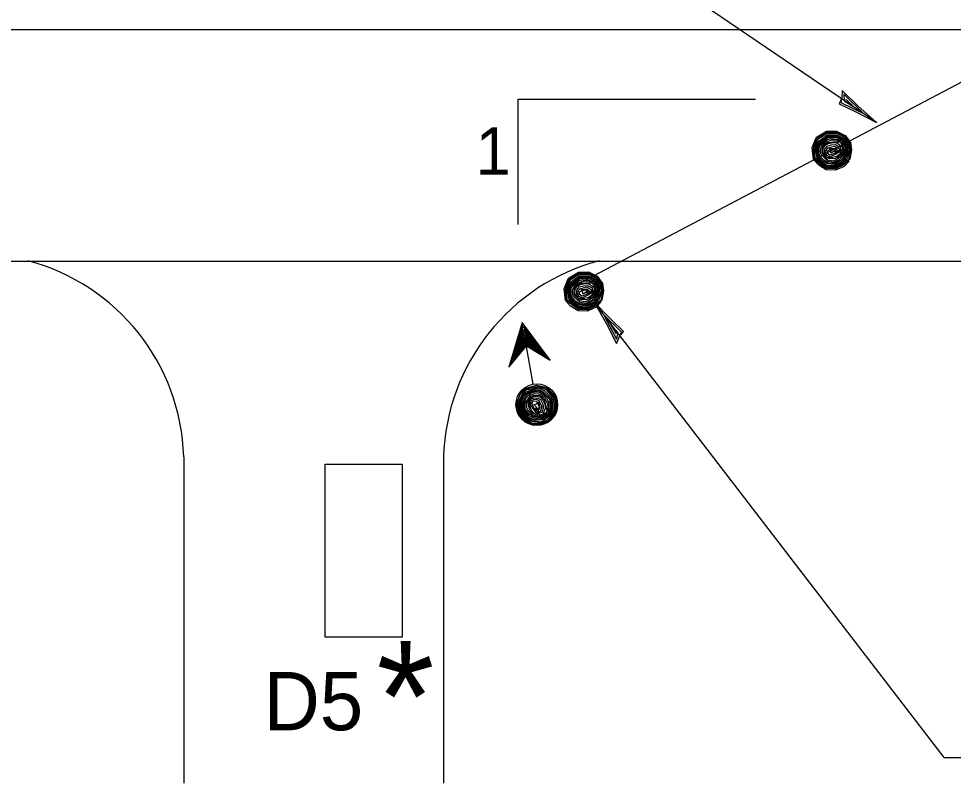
# Model space of a CAD drawing. Extents: x 52832 to 54215, y 64481 to 66497.
# Drawn here: x 53069.15 to 53104.72, y 64817.58 to 64846.68 of the extents above; entities that cross this region are included whole.
import ezdxf

# ---------------------------------------------------------------- set-up
doc = ezdxf.new("R2010")
doc.units = 0
for name, color, linetype in [('Alignment_EX_20 Baseline', 7, 'Continuous'), ('Design_EX_Roadway Dimensions', 7, 'Continuous'), ('Design_PR_EOP', 7, 'Continuous'), ('Level 16', 7, 'Continuous'), ('Stage_Construction Traffic Control', 7, 'Continuous'), ('Topo_Entrances', 7, 'Continuous')]:
    doc.layers.add(name, color=color, linetype=linetype)

msp = doc.modelspace()

# ---------------------------------------------------------------- linework, layer by layer
at = {"layer": 'Alignment_EX_20 Baseline'}
for p, q in [((52896.149, 64846.27), (53087.291, 64846.27)), ((53087.291, 64846.27), (53409.06, 64846.27))]:
    msp.add_line(p, q, dxfattribs=at)
at = {"layer": 'Design_EX_Roadway Dimensions'}
for p, q in [((53101.791, 64842.732), (53091.035, 64850.056)), ((53097.182, 64843.609), (53088.141, 64843.609)), ((53088.141, 64843.609), (53088.141, 64838.844)), ((53104.373, 64818.559), (53091.042, 64835.885)), ((53104.373, 64818.559), (53144.613, 64818.559))]:
    msp.add_line(p, q, dxfattribs=at)
for points in [[(53100.468, 64843.662), (53100.376, 64843.433), (53101, 64843.133), (53101.791, 64842.732), (53101.088, 64843.368), (53100.488, 64843.951), (53100.468, 64843.662), (53100.437, 64843.49), (53101.303, 64843.067), (53100.544, 64843.805), (53100.556, 64843.548), (53100.934, 64843.325), (53100.622, 64843.615)], [(53092.011, 64834.589), (53092.169, 64834.779), (53091.669, 64835.258), (53091.042, 64835.885), (53091.513, 64835.062), (53091.9, 64834.321), (53092.011, 64834.589), (53092.092, 64834.743), (53091.402, 64835.416), (53091.893, 64834.477), (53091.962, 64834.724), (53091.672, 64835.055), (53091.879, 64834.682)]]:
    msp.add_lwpolyline(points, dxfattribs=at)
at = {"layer": 'Design_PR_EOP'}
msp.add_line((52896.149, 64837.447), (53409.06, 64837.447), dxfattribs=at)
at = {"layer": 'Level 16'}
for points in [[(53100.757, 64841.262), (53100.563, 64841.059), (53100.229, 64840.911), (53099.878, 64840.928), (53099.592, 64841.101), (53099.398, 64841.32), (53099.344, 64841.778), (53099.509, 64842.166), (53099.889, 64842.398), (53100.265, 64842.402), (53100.597, 64842.237), (53100.798, 64841.965), (53100.845, 64841.692), (53100.782, 64841.337), (53100.551, 64841.113), (53100.237, 64840.965), (53099.907, 64840.972), (53099.691, 64841.109), (53099.435, 64841.312), (53099.398, 64841.61), (53099.41, 64841.903), (53099.535, 64842.137), (53099.902, 64842.361), (53100.262, 64842.366), (53100.588, 64842.212), (53100.774, 64841.953), (53100.807, 64841.692), (53100.749, 64841.349), (53100.526, 64841.138), (53100.237, 64841.014), (53099.907, 64841.014), (53099.655, 64841.172), (53099.46, 64841.333), (53099.448, 64841.617), (53099.431, 64841.87), (53099.571, 64842.105), (53099.918, 64842.316), (53100.262, 64842.316), (53100.572, 64842.179), (53100.737, 64841.928), (53100.782, 64841.692), (53100.684, 64841.362), (53100.511, 64841.175), (53100.212, 64841.039), (53099.902, 64841.059), (53099.667, 64841.201), (53099.53, 64841.358), (53099.494, 64841.581), (53099.473, 64841.853), (53099.605, 64842.026), (53099.928, 64842.254), (53100.262, 64842.254), (53100.559, 64842.129), (53100.699, 64841.882), (53100.757, 64841.68), (53100.634, 64841.394), (53100.484, 64841.212), (53100.191, 64841.084), (53099.907, 64841.097), (53099.696, 64841.233), (53099.571, 64841.385), (53099.535, 64841.617), (53099.523, 64841.84), (53099.646, 64841.989), (53099.939, 64842.205), (53100.253, 64842.212), (53100.534, 64842.093), (53100.674, 64841.865), (53100.684, 64841.659), (53100.601, 64841.406), (53100.49, 64841.249), (53100.175, 64841.126), (53099.939, 64841.151), (53099.728, 64841.27), (53099.621, 64841.406), (53099.567, 64841.634), (53099.571, 64841.833), (53099.684, 64841.965), (53099.964, 64842.166), (53100.262, 64842.164), (53100.526, 64842.044), (53100.637, 64841.857), (53100.634, 64841.634), (53100.547, 64841.435), (53100.447, 64841.299), (53100.175, 64841.162), (53099.951, 64841.183), (53099.782, 64841.295), (53099.68, 64841.41), (53099.609, 64841.535), (53099.596, 64841.631), (53099.609, 64841.795), (53099.728, 64841.939), (53099.902, 64842.068), (53100.056, 64842.118), (53100.279, 64842.093), (53100.476, 64842.026), (53100.609, 64841.82), (53100.588, 64841.642), (53100.497, 64841.444), (53100.361, 64841.295)], [(53100.361, 64841.295), (53100.162, 64841.201), (53099.957, 64841.238), (53099.782, 64841.406), (53099.684, 64841.506), (53099.646, 64841.642), (53099.684, 64841.778), (53099.753, 64841.903), (53099.893, 64841.994), (53100.08, 64842.064), (53100.229, 64842.064), (53100.377, 64842.026), (53100.465, 64841.915), (53100.576, 64841.655), (53100.436, 64841.444), (53100.273, 64841.308), (53100.129, 64841.262), (53099.939, 64841.299), (53099.816, 64841.448), (53099.746, 64841.596), (53099.766, 64841.721), (53099.831, 64841.853), (53099.964, 64841.932), (53100.125, 64841.968), (53100.265, 64841.968), (53100.476, 64841.82), (53100.526, 64841.655), (53100.415, 64841.51), (53100.311, 64841.394), (53100.179, 64841.344), (53099.976, 64841.358), (53099.845, 64841.42), (53099.757, 64841.506), (53099.72, 64841.593), (53099.741, 64841.804), (53099.807, 64841.882), (53099.951, 64841.965), (53100.129, 64841.994), (53100.29, 64841.994), (53100.415, 64841.994), (53100.513, 64841.928), (53100.576, 64841.807), (53100.447, 64841.667), (53100.411, 64841.531), (53100.286, 64841.435), (53100.068, 64841.385), (53099.893, 64841.41), (53099.82, 64841.519), (53099.816, 64841.623), (53099.845, 64841.742), (53099.918, 64841.833), (53100.08, 64841.882), (53100.223, 64841.89), (53100.411, 64841.795), (53100.423, 64841.709), (53100.386, 64841.593), (53100.2, 64841.498), (53100.042, 64841.42), (53099.907, 64841.47), (53099.865, 64841.567), (53099.878, 64841.667), (53099.939, 64841.767), (53100.191, 64841.833), (53100.377, 64841.742), (53100.361, 64841.634), (53100.2, 64841.544), (53100.013, 64841.481), (53099.918, 64841.556), (53099.951, 64841.671), (53100.154, 64841.728), (53100.29, 64841.709), (53100.062, 64841.556), (53100.042, 64841.642), (53100.001, 64841.742), (53100.204, 64841.757), (53100.323, 64841.655), (53100.187, 64841.593)]]:
    msp.add_lwpolyline(points, dxfattribs=at)
at = {"layer": 'Stage_Construction Traffic Control'}
for p, q in [((53108.919, 64846.314), (53090.526, 64836.621)), ((53088.313, 64835.113), (53087.806, 64833.411)), ((53089.372, 64833.687), (53088.313, 64835.113)), ((53087.806, 64833.411), (53088.47, 64834.224)), ((53088.47, 64834.224), (53089.372, 64833.687)), ((53088.725, 64832.766), (53088.472, 64834.205))]:
    msp.add_line(p, q, dxfattribs=at)
for points in [[(53091.317, 64835.897), (53091.123, 64835.696), (53090.788, 64835.546), (53090.436, 64835.563), (53090.152, 64835.736), (53089.959, 64835.956), (53089.903, 64836.415), (53090.07, 64836.803), (53090.448, 64837.035), (53090.826, 64837.038), (53091.156, 64836.873), (53091.359, 64836.599), (53091.403, 64836.327), (53091.342, 64835.972), (53091.11, 64835.749), (53090.797, 64835.6), (53090.466, 64835.609), (53090.251, 64835.745), (53089.995, 64835.947), (53089.959, 64836.244), (53089.97, 64836.538), (53090.093, 64836.774), (53090.462, 64836.996), (53090.822, 64837), (53091.148, 64836.848), (53091.334, 64836.587), (53091.367, 64836.327), (53091.309, 64835.983), (53091.087, 64835.774), (53090.797, 64835.649), (53090.466, 64835.649), (53090.214, 64835.807), (53090.02, 64835.968), (53090.007, 64836.252), (53089.991, 64836.505), (53090.132, 64836.739), (53090.478, 64836.95), (53090.822, 64836.95), (53091.131, 64836.814), (53091.297, 64836.563), (53091.342, 64836.327), (53091.242, 64835.997), (53091.07, 64835.81), (53090.772, 64835.675), (53090.462, 64835.696), (53090.226, 64835.836), (53090.091, 64835.992), (53090.053, 64836.215), (53090.032, 64836.488), (53090.164, 64836.663), (53090.487, 64836.889), (53090.822, 64836.889), (53091.119, 64836.766), (53091.26, 64836.517), (53091.317, 64836.315), (53091.192, 64836.03), (53091.045, 64835.849), (53090.751, 64835.72), (53090.466, 64835.732), (53090.256, 64835.868), (53090.132, 64836.021), (53090.093, 64836.252), (53090.082, 64836.476), (53090.206, 64836.626), (53090.498, 64836.839), (53090.813, 64836.848), (53091.094, 64836.728), (53091.234, 64836.501), (53091.242, 64836.294), (53091.16, 64836.042), (53091.049, 64835.885), (53090.736, 64835.761), (53090.498, 64835.786), (53090.288, 64835.906), (53090.181, 64836.042), (53090.127, 64836.27), (53090.132, 64836.467), (53090.243, 64836.599), (53090.525, 64836.803), (53090.822, 64836.798), (53091.087, 64836.678), (53091.198, 64836.492), (53091.192, 64836.27), (53091.107, 64836.071), (53091.008, 64835.935), (53090.736, 64835.799), (53090.512, 64835.82), (53090.342, 64835.931), (53090.239, 64836.046), (53090.168, 64836.171), (53090.156, 64836.265), (53090.168, 64836.431), (53090.288, 64836.576), (53090.462, 64836.703), (53090.615, 64836.753), (53090.838, 64836.728), (53091.037, 64836.663), (53091.168, 64836.455), (53091.148, 64836.277), (53091.057, 64836.079), (53090.92, 64835.931)], [(53090.92, 64835.931), (53090.722, 64835.836), (53090.516, 64835.872), (53090.342, 64836.042), (53090.243, 64836.141), (53090.206, 64836.277), (53090.243, 64836.415), (53090.312, 64836.538), (53090.454, 64836.628), (53090.64, 64836.699), (53090.788, 64836.699), (53090.937, 64836.663), (53091.024, 64836.551), (53091.135, 64836.291), (53090.995, 64836.079), (53090.834, 64835.943), (53090.688, 64835.897), (53090.498, 64835.935), (53090.375, 64836.083), (53090.304, 64836.233), (53090.325, 64836.356), (53090.392, 64836.488), (53090.525, 64836.567), (53090.686, 64836.605), (53090.826, 64836.605), (53091.037, 64836.455), (53091.087, 64836.291), (53090.974, 64836.146), (53090.87, 64836.03), (53090.738, 64835.98), (53090.536, 64835.992), (53090.404, 64836.054), (53090.317, 64836.141), (53090.281, 64836.229), (53090.301, 64836.438), (53090.367, 64836.517), (53090.512, 64836.599), (53090.688, 64836.628), (53090.849, 64836.628), (53090.974, 64836.628), (53091.073, 64836.563), (53091.135, 64836.444), (53091.008, 64836.302), (53090.97, 64836.166), (53090.847, 64836.071), (53090.627, 64836.021), (53090.454, 64836.046), (53090.379, 64836.154), (53090.375, 64836.257), (53090.404, 64836.376), (53090.478, 64836.467), (53090.64, 64836.517), (53090.784, 64836.526), (53090.97, 64836.431), (53090.983, 64836.344), (53090.946, 64836.229), (53090.759, 64836.133), (53090.602, 64836.054), (53090.466, 64836.104), (53090.425, 64836.204), (53090.436, 64836.302), (53090.498, 64836.402), (53090.751, 64836.467), (53090.937, 64836.376), (53090.92, 64836.27), (53090.759, 64836.179), (53090.573, 64836.116), (53090.478, 64836.191), (53090.512, 64836.306), (53090.715, 64836.365), (53090.849, 64836.344), (53090.623, 64836.191), (53090.602, 64836.277), (53090.561, 64836.376), (53090.765, 64836.394), (53090.884, 64836.291), (53090.747, 64836.229)], [(53087.865, 64833.521), (53088.331, 64835.041), (53089.283, 64833.771), (53088.46, 64834.259), (53087.894, 64833.557), (53088.345, 64834.961), (53089.186, 64833.857), (53088.455, 64834.292), (53087.957, 64833.676), (53088.354, 64834.868), (53089.065, 64833.947), (53088.445, 64834.346), (53088.028, 64833.807), (53088.376, 64834.793), (53088.939, 64834.055), (53088.441, 64834.37), (53088.103, 64833.933), (53088.38, 64834.721), (53088.836, 64834.145), (53088.435, 64834.405), (53088.173, 64834.048), (53088.392, 64834.646), (53088.725, 64834.232), (53088.44, 64834.429), (53088.245, 64834.18), (53088.404, 64834.582), (53088.616, 64834.341), (53088.437, 64834.445), (53088.331, 64834.325), (53088.412, 64834.52), (53088.513, 64834.418), (53088.427, 64834.45), (53088.386, 64834.42), (53088.423, 64834.478), (53088.447, 64834.457)], [(53088.589, 64831.255), (53088.356, 64831.409), (53088.15, 64831.716), (53088.107, 64832.063), (53088.229, 64832.375), (53088.411, 64832.604), (53088.852, 64832.737), (53089.264, 64832.641), (53089.558, 64832.306), (53089.627, 64831.938), (53089.522, 64831.583), (53089.287, 64831.336), (53089.028, 64831.243), (53088.666, 64831.244), (53088.406, 64831.433), (53088.205, 64831.717), (53088.155, 64832.043), (53088.254, 64832.279), (53088.409, 64832.565), (53088.695, 64832.654), (53088.985, 64832.693), (53089.239, 64832.612), (53089.523, 64832.287), (53089.59, 64831.934), (53089.495, 64831.587), (53089.271, 64831.358), (53089.021, 64831.28), (53088.673, 64831.278), (53088.427, 64831.462), (53088.254, 64831.726), (53088.197, 64832.05), (53088.308, 64832.326), (53088.433, 64832.544), (53088.712, 64832.607), (53088.956, 64832.666), (53089.214, 64832.569), (53089.48, 64832.263), (53089.54, 64831.925), (53089.459, 64831.597), (53089.24, 64831.391), (53089.017, 64831.307), (53088.674, 64831.344), (53088.46, 64831.484), (53088.275, 64831.753), (53088.241, 64832.061), (53088.338, 64832.318), (53088.469, 64832.48), (53088.682, 64832.557), (53088.947, 64832.625), (53089.142, 64832.523), (53089.42, 64832.246), (53089.479, 64831.914), (53089.408, 64831.601), (53089.189, 64831.419), (53088.999, 64831.327), (53088.698, 64831.4), (53088.492, 64831.513), (53088.315, 64831.781), (53088.279, 64832.066), (53088.376, 64832.294), (53088.505, 64832.444), (53088.727, 64832.522), (53088.943, 64832.572), (53089.112, 64832.475), (53089.375, 64832.224), (53089.437, 64831.916), (53089.368, 64831.617), (53089.169, 64831.44), (53088.965, 64831.395), (53088.705, 64831.434), (53088.53, 64831.518), (53088.352, 64831.805), (53088.337, 64832.041), (53088.419, 64832.269), (53088.534, 64832.398), (53088.749, 64832.491), (53088.945, 64832.522), (53089.094, 64832.436), (53089.343, 64832.193), (53089.39, 64831.899), (53089.316, 64831.619), (53089.154, 64831.476), (53088.934, 64831.441), (53088.723, 64831.493), (53088.573, 64831.566), (53088.39, 64831.812), (53088.372, 64832.035), (53088.451, 64832.221), (53088.548, 64832.342), (53088.657, 64832.433), (53088.749, 64832.462), (53088.914, 64832.479), (53089.078, 64832.386), (53089.235, 64832.236), (53089.309, 64832.096), (53089.323, 64831.871), (53089.293, 64831.663), (53089.112, 64831.498), (53088.934, 64831.487), (53088.723, 64831.544), (53088.552, 64831.651)], [(53088.552, 64831.651), (53088.424, 64831.83), (53088.426, 64832.041), (53088.562, 64832.24), (53088.642, 64832.355), (53088.771, 64832.415), (53088.911, 64832.403), (53089.045, 64832.355), (53089.16, 64832.233), (53089.261, 64832.061), (53089.287, 64831.916), (53089.276, 64831.762), (53089.182, 64831.656), (53088.945, 64831.502), (53088.713, 64831.604), (53088.549, 64831.738), (53088.48, 64831.873), (53088.484, 64832.066), (53088.608, 64832.214), (53088.742, 64832.31), (53088.868, 64832.311), (53089.01, 64832.268), (53089.11, 64832.153), (53089.175, 64832), (53089.198, 64831.863), (53089.09, 64831.627), (53088.935, 64831.551), (53088.774, 64831.635), (53088.642, 64831.716), (53088.569, 64831.839), (53088.546, 64832.041), (53088.585, 64832.182), (53088.655, 64832.282), (53088.734, 64832.335), (53088.946, 64832.35), (53089.033, 64832.299), (53089.14, 64832.171), (53089.2, 64831.999), (53089.228, 64831.841), (53089.25, 64831.719), (53089.201, 64831.609), (53089.094, 64831.529), (53088.935, 64831.63), (53088.793, 64831.644), (53088.678, 64831.749), (53088.591, 64831.957), (53088.585, 64832.132), (53088.678, 64832.222), (53088.78, 64832.244), (53088.902, 64832.239), (53089.006, 64832.179), (53089.081, 64832.029), (53089.114, 64831.888), (53089.054, 64831.69), (53088.97, 64831.662), (53088.85, 64831.678), (53088.723, 64831.845), (53088.62, 64831.985), (53088.644, 64832.129), (53088.735, 64832.188), (53088.835, 64832.192), (53088.943, 64832.147), (53089.053, 64831.912), (53088.995, 64831.712), (53088.886, 64831.71), (53088.77, 64831.853), (53088.675, 64832.025), (53088.732, 64832.131), (53088.852, 64832.12), (53088.943, 64831.93), (53088.947, 64831.791), (53088.757, 64831.989), (53088.839, 64832.024), (53088.929, 64832.082), (53088.981, 64831.887), (53088.9, 64831.751), (53088.816, 64831.874)]]:
    msp.add_lwpolyline(points, dxfattribs=at)
msp.add_lwpolyline([(53080.816, 64829.718), (53083.737, 64829.718), (53083.737, 64823.145), (53080.816, 64823.145)], close=True, dxfattribs=at)
msp.add_circle((53088.864, 64831.986), 0.794, dxfattribs=at)
at = {"layer": 'Topo_Entrances'}
for p, q in [((53075.428, 64830.005), (53075.428, 64817.578)), ((53085.314, 64830.005), (53085.314, 64817.578))]:
    msp.add_line(p, q, dxfattribs=at)
for centre, start, end in [((53067.45, 64829.753), 1.8115, 75.1304), ((53093.292, 64829.753), 104.8696, 178.1885)]:
    msp.add_arc(centre, 7.983, start, end, dxfattribs=at)

# ---------------------------------------------------------------- texts
at = {"layer": 'Design_EX_Roadway Dimensions'}
msp.add_text('1', height=1.803, dxfattribs=at).set_placement((53086.536, 64840.74))
at = {"layer": 'Stage_Construction Traffic Control'}
for s, height, p in [('*', 4.236, (53082.764, 64818.764)), ('D5', 2.2197, (53078.463, 64819.597))]:
    msp.add_text(s, height=height, dxfattribs=at).set_placement(p)

doc.saveas('drawing.dxf')
